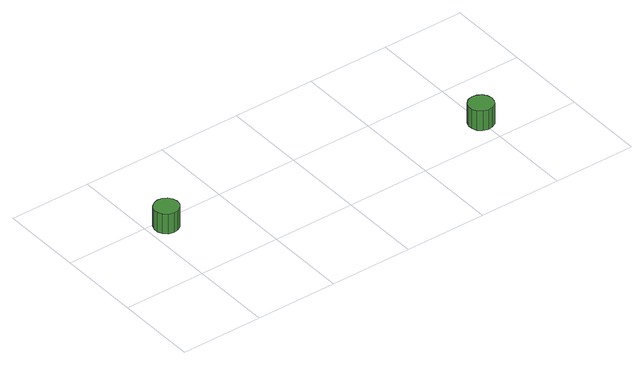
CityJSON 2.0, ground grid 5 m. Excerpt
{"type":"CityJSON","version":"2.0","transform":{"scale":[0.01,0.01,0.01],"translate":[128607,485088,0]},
"CityObjects":{
"tree1":{"type":"SolitaryVegetationObject","attributes":{"function":"something"},"geometry":[{"type":"MultiSurface","lod":"1","boundaries":[[[0,1,2,3,4,5,6,7,8,9,10,11,12,13,14]],[[15,16,17,18,19,20,21,22,23,24,25,26,27,28,29]],[[0,29,28,1]],[[1,28,27,2]],[[2,27,26,3]],[[3,26,25,4]],[[4,25,24,5]],[[5,24,23,6]],[[6,23,22,7]],[[7,22,21,8]],[[8,21,20,9]],[[9,20,19,10]],[[10,19,18,11]],[[11,18,17,12]],[[12,17,16,13]],[[13,16,15,14]],[[14,15,29,0]]]}]},
"tree2":{"type":"SolitaryVegetationObject","attributes":{"function":"something"},"geometry":[{"type":"MultiSurface","lod":"1","boundaries":[[[30,31,32,33,34,35,36,37,38,39,40,41,42,43,44]],[[45,46,47,48,49,50,51,52,53,54,55,56,57,58,59]],[[30,59,58,31]],[[31,58,57,32]],[[32,57,56,33]],[[33,56,55,34]],[[34,55,54,35]],[[35,54,53,36]],[[36,53,52,37]],[[37,52,51,38]],[[38,51,50,39]],[[39,50,49,40]],[[40,49,48,41]],[[41,48,47,42]],[[42,47,46,43]],[[43,46,45,44]],[[44,45,59,30]]]}]}
},
"vertices":[
[173,438,232],[166,468,232],[148,493,232],[122,508,232],[91,511,232],[62,502,232],[39,481,232],[26,453,232],[26,422,232],[39,394,232],[62,373,232],[91,364,232],[122,367,232],[148,383,232],[166,407,232],[166,407,103],[148,383,103],[122,367,103],[91,364,103],[62,373,103],[39,394,103],[26,422,103],[26,453,103],[39,481,103],[62,502,103],[91,511,103],[122,508,103],[148,493,103],[166,468,103],[173,438,103],
[2072,160,217],[2066,191,217],[2048,216,217],[2021,231,217],[1990,234,217],[1961,225,217],[1938,204,217],[1926,176,217],[1926,145,217],[1938,117,217],[1961,96,217],[1990,87,217],[2021,90,217],[2048,105,217],[2066,130,217],[2066,130,88],[2048,105,88],[2021,90,88],[1990,87,88],[1961,96,88],[1938,117,88],[1926,145,88],[1926,176,88],[1938,204,88],[1961,225,88],[1990,234,88],[2021,231,88],[2048,216,88],[2066,191,88],[2072,160,88]
]}
